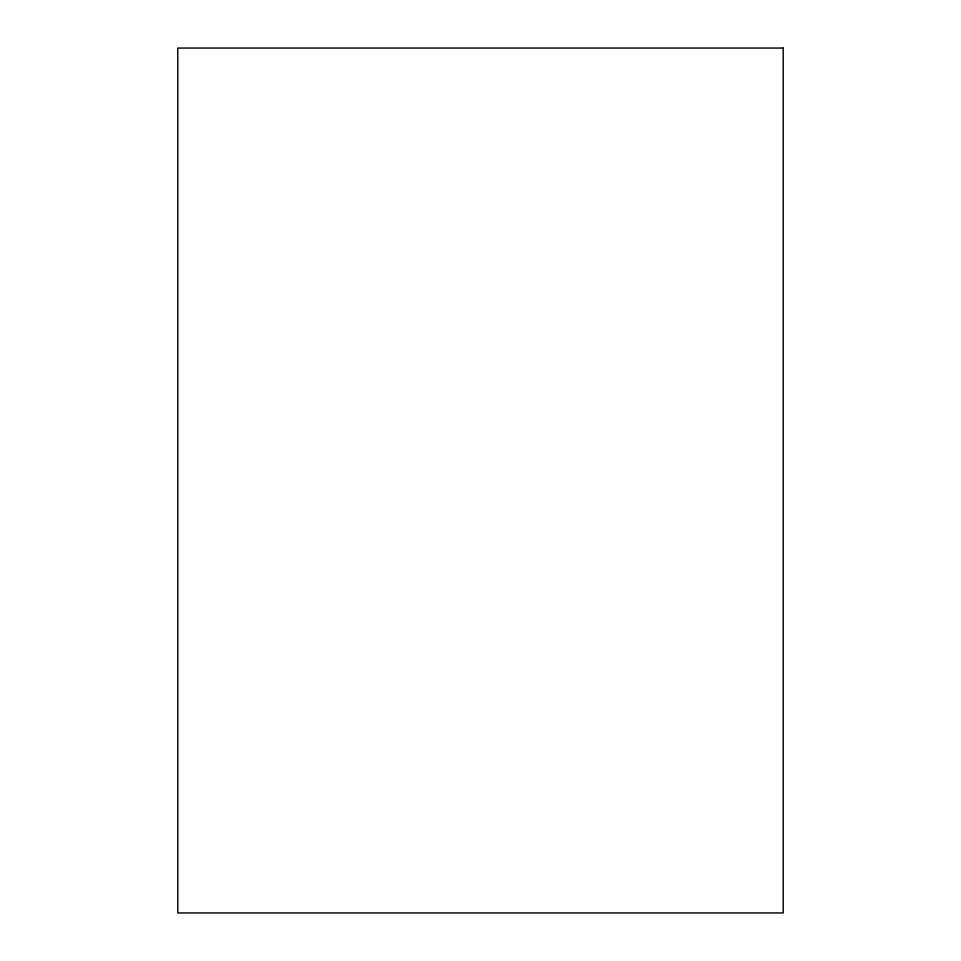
<?xml version="1.0" encoding="UTF-8"?>
<svg xmlns="http://www.w3.org/2000/svg" width="961" height="961" viewBox="0 0 961 961"><rect width="100%" height="100%" fill="white"/><g stroke="black" fill="none" stroke-linecap="round" stroke-linejoin="round"><path stroke-width="1.44" d="M783.203 48.05L177.797 48.05L177.797 912.95L783.203 912.95L783.203 48.05"/></g></svg>
